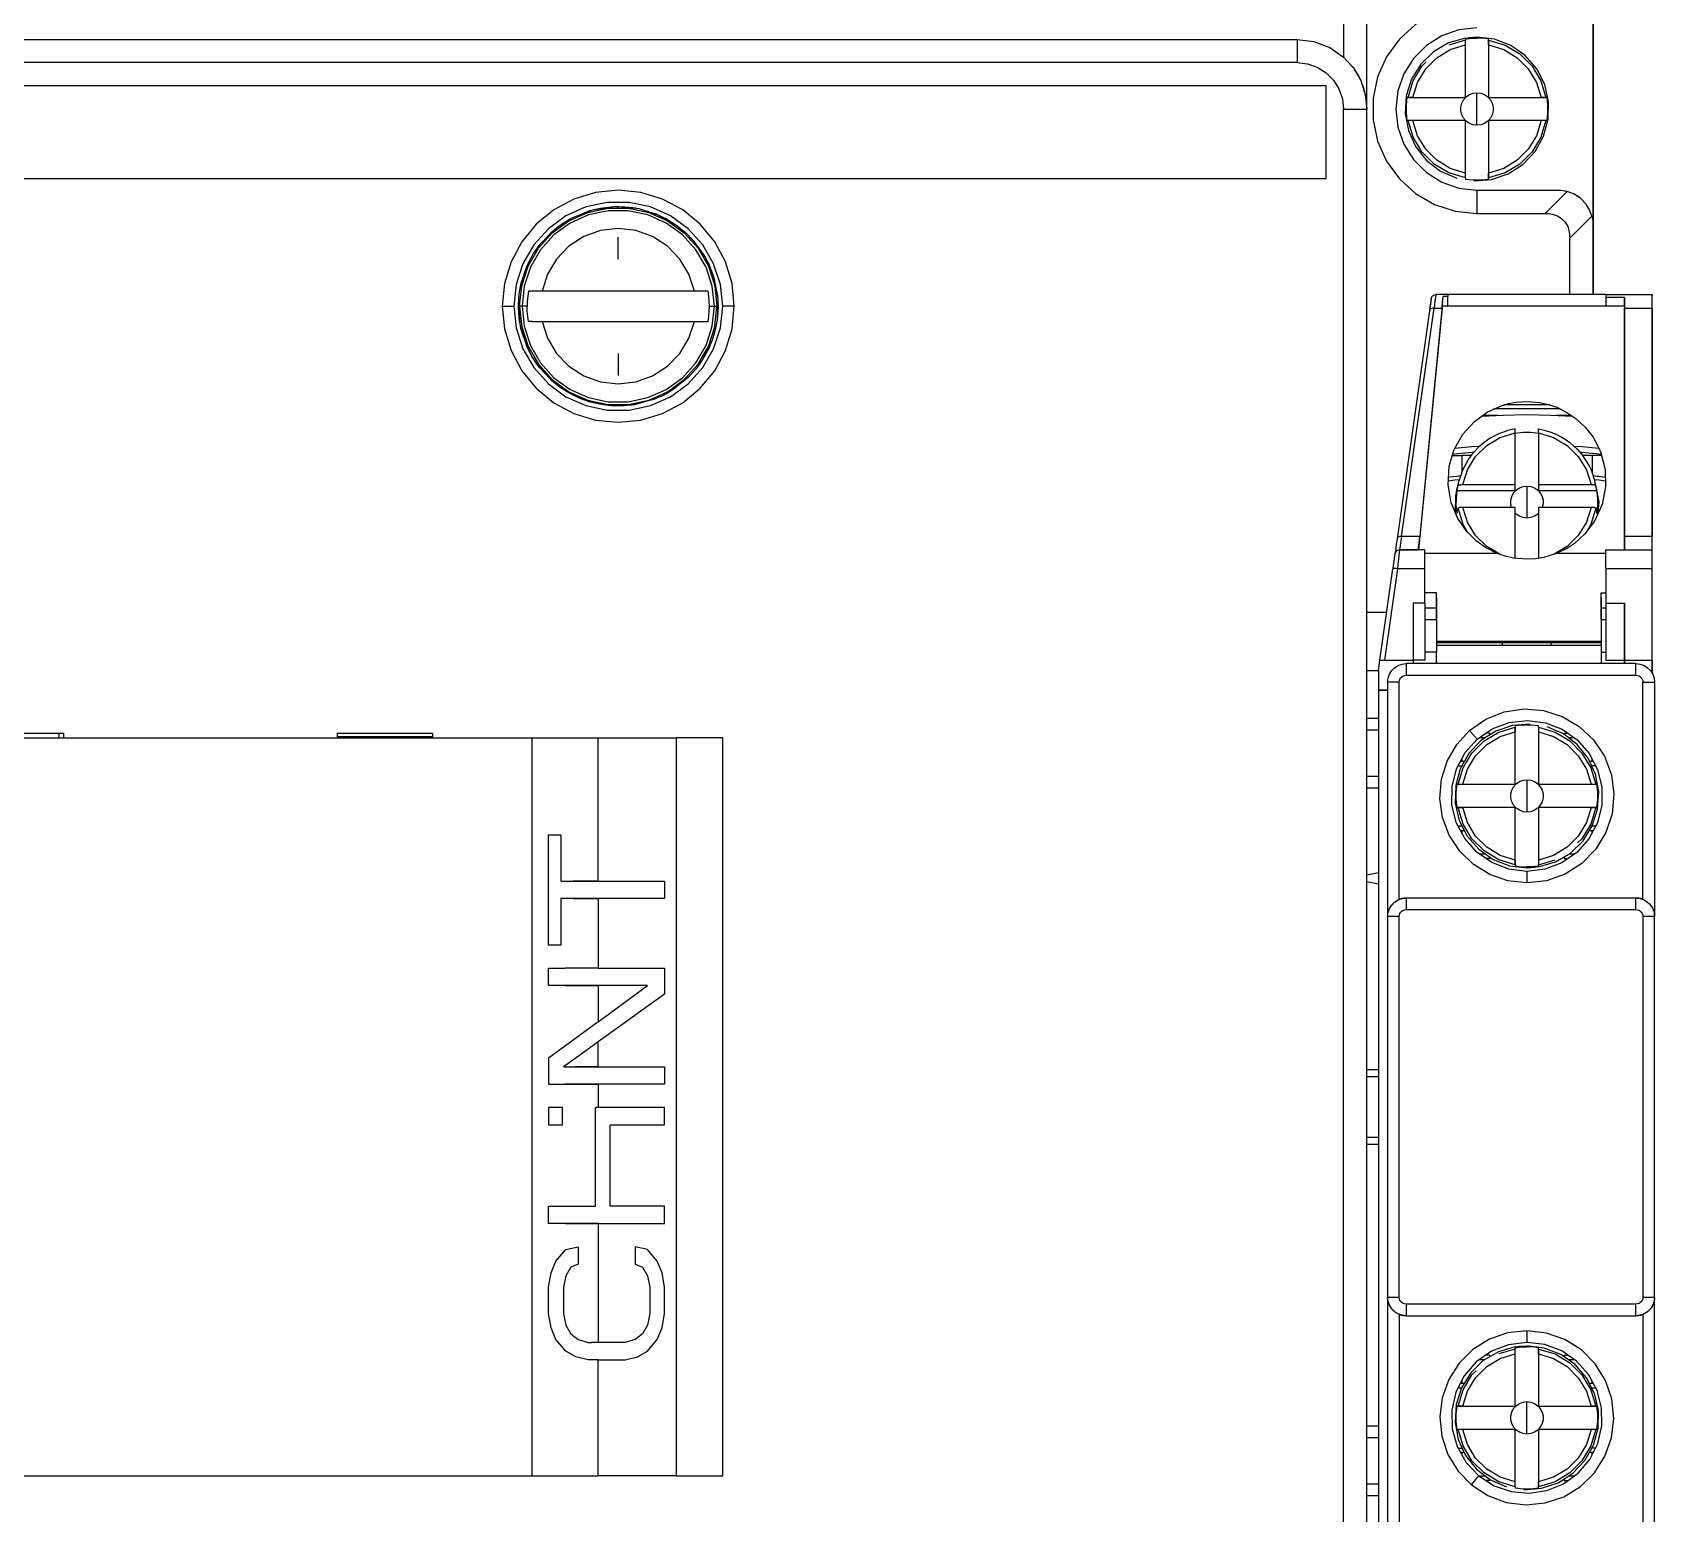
# Model space of a CAD drawing. Header units: millimetres. Extents: x 0 to 125, y 0 to 180.
# Drawn here: x 55.4 to 125.3, y 72.3 to 136.1 of the extents above; entities that cross this region are included whole.
import ezdxf

# ---------------------------------------------------------------- set-up
doc = ezdxf.new("R2010")
doc.units = ezdxf.units.MM

# ---------------------------------------------------------------- blocks, each defined once
blk = doc.blocks.new('CHINT_7200accf6e0c55f6a13e2ec68f27ea84_FACE_0')
at = {"color": 7, "linetype": 'CONTINUOUS', "true_color": 0x40d9ff}
for p, q in [((117.15, 135.859), (117.156, 135.82)), ((117.65, 135.9), (117.65, 135.86)), ((118.15, 135.563), (118.15, 135.766)), ((112.9, 46.8), (112.9, 132.8)), ((114.887, 133.3), (114.684, 133.3)), ((120.616, 133.3), (120.413, 133.3)), ((114.887, 132.3), (114.684, 132.3)), ((120.616, 132.3), (120.413, 132.3)), ((117.15, 129.834), (117.15, 130.037)), ((118.15, 129.834), (118.15, 130.037)), ((81.974, 128.373), (81.868, 128.401)), ((80.65, 126.332), (80.65, 127.278)), ((84.361, 124.95), (76.939, 124.95)), ((116.143, 124.214), (116.192, 124.715)), ((75.65, 124.3), (76.15, 124.3)), ((76.509, 124.3), (76.4, 124.3)), ((84.791, 124.3), (84.9, 124.3)), ((85.65, 124.3), (85.15, 124.3)), ((116.143, 124.214), (115.182, 114.386)), ((76.939, 123.65), (84.361, 123.65)), ((116.024, 123), (116.025, 123)), ((80.65, 122.268), (80.65, 121.322)), ((115.7, 119.685), (115.7, 119.646)), ((115.722, 119.874), (115.719, 119.874)), ((115.739, 120.048), (115.736, 120.048)), ((118.546, 119.6), (117.898, 119.6)), ((121.234, 119.874), (118.382, 119.874)), ((120.793, 120.048), (118.811, 120.048)), ((121.715, 119.6), (121.054, 119.6)), ((115.125, 113.8), (115.182, 114.386)), ((114.265, 113.794), (114.312, 113.8)), ((118.522, 113.649), (115.4, 113.649)), ((118.758, 113.568), (118.924, 113.517)), ((123.2, 113.649), (121.078, 113.649)), ((113.464, 109.05), (114.022, 112.979)), ((115.4, 111.3), (115.9, 111.3)), ((115.9, 111.741), (115.9, 110.8)), ((123, 110.8), (123, 111.741)), ((123, 111.3), (123.2, 111.3)), ((124, 111.5), (124, 108.9)), ((124, 109.05), (124, 111.5)), ((113.755, 111.1), (112.9, 111.1)), ((115.4, 110.8), (115.9, 110.8)), ((123, 110.8), (123.2, 110.8)), ((123, 109.85), (115.9, 109.85)), ((123, 109.8), (115.9, 109.8)), ((118.75, 109.7), (118.75, 109.8)), ((120.85, 109.7), (120.85, 109.8)), ((124, 109.8), (124, 108.9)), ((113.4, 108.6), (113.464, 109.05)), ((115.9, 109.7), (123, 109.7)), ((124, 108.9), (124, 109.05)), ((112.9, 108.6), (113.4, 108.6)), ((113.4, 108.6), (113.4, 107.75)), ((115.7, 108.9), (115.7, 108.9)), ((115.9, 108.986), (115.9, 108.9)), ((123.7, 108.9), (123.7, 108.9)), ((113.4, 107.75), (113.413, 107.75)), ((113.4, 107.75), (113.4, 71.85)), ((112.9, 106.55), (113.4, 106.55)), ((56.55, 105.9), (56.55, 105.7)), ((72.65, 105.75), (68.55, 105.75)), ((76.933, 105.7), (76.933, 73.9)), ((112.9, 106.05), (113.4, 106.05)), ((117.663, 105.649), (117.334, 106.025)), ((117.999, 105.7), (117.739, 105.7)), ((119.3, 106.166), (119.3, 105.963)), ((120.3, 106.166), (120.3, 105.963)), ((121.855, 105.7), (121.596, 105.7)), ((116.837, 104.5), (117.002, 104.5)), ((116.944, 104.7), (117.114, 104.7)), ((116.992, 104.791), (116.992, 104.7)), ((122.498, 104.7), (122.657, 104.7)), ((122.761, 104.5), (122.589, 104.5)), ((122.608, 104.7), (122.608, 104.794)), ((112.9, 104.05), (113.4, 104.05)), ((112.9, 103.55), (113.4, 103.55)), ((116.834, 103.7), (117.037, 103.7)), ((122.563, 103.7), (122.766, 103.7)), ((116.834, 102.7), (117.037, 102.7)), ((122.563, 102.7), (122.766, 102.7)), ((117.009, 101.9), (116.84, 101.9)), ((117.111, 101.7), (116.944, 101.7)), ((116.992, 101.7), (116.992, 101.607)), ((122.657, 101.7), (122.49, 101.7)), ((122.608, 101.607), (122.608, 101.7)), ((122.762, 101.9), (122.613, 101.9)), ((117.744, 100.7), (118.006, 100.7)), ((121.62, 100.7), (121.858, 100.7)), ((119.3, 100.437), (119.3, 100.234)), ((119.8, 100.1), (119.8, 100.14)), ((119.8, 99.95), (119.8, 99.45)), ((120.3, 100.141), (120.294, 100.18)), ((112.9, 99.8), (113.4, 99.9)), ((113.4, 99.4), (112.9, 99.5)), ((113.9, 98.385), (113.9, 98.38)), ((125.2, 98.384), (125.2, 98.38)), ((125.3, 81.6), (125.3, 98)), ((113.4, 91.4), (112.9, 91.4)), ((113.4, 91.1), (112.9, 91.1)), ((112.9, 88.5), (113.4, 88.5)), ((112.9, 88.2), (113.4, 88.2)), ((113.9, 81.22), (113.9, 81.216)), ((125.2, 81.22), (125.2, 81.215)), ((124, 80.8), (124, 80.8)), ((119.8, 80.15), (119.8, 79.65)), ((119.3, 79.459), (119.306, 79.42)), ((119.8, 79.5), (119.8, 79.46)), ((120.3, 79.163), (120.3, 79.366)), ((117.98, 78.9), (117.748, 78.9)), ((121.861, 78.9), (121.594, 78.9)), ((116.843, 77.7), (116.987, 77.7)), ((116.944, 77.9), (117.11, 77.9)), ((116.992, 77.996), (116.992, 77.9)), ((122.489, 77.9), (122.657, 77.9)), ((122.591, 77.7), (122.765, 77.7)), ((122.608, 77.9), (122.608, 77.992)), ((117.037, 76.9), (116.834, 76.9)), ((122.766, 76.9), (122.563, 76.9)), ((112.9, 76.05), (113.4, 76.05)), ((112.9, 75.55), (113.4, 75.55)), ((117.037, 75.9), (116.834, 75.9)), ((122.766, 75.9), (122.563, 75.9)), ((116.83, 75.1), (117.011, 75.1)), ((117.102, 74.9), (116.943, 74.9)), ((116.992, 74.9), (116.992, 74.812)), ((122.658, 74.9), (122.486, 74.9)), ((122.758, 75.1), (122.598, 75.1)), ((122.608, 74.801), (122.608, 74.9)), ((112.9, 73.55), (113.4, 73.55)), ((117.412, 73.509), (117.731, 73.894)), ((117.725, 73.9), (118.004, 73.9)), ((119.3, 73.434), (119.3, 73.637)), ((120.3, 73.434), (120.3, 73.637)), ((121.601, 73.9), (121.849, 73.9)), ((112.9, 73.05), (113.4, 73.05))]:
    blk.add_line(p, q, dxfattribs=at)
for points in [[(122.65, 141.3), (122.65, 137.8), (122.65, 127.8)], [(112.9, 132.8), (112.9, 139.8), (111.9, 139.8), (111.9, 135.036)], [(122.65, 127.8), (122.65, 124.8), (122.65, 137.8)], [(117.65, 137.3), (116.714, 137.202), (115.82, 136.911), (115.005, 136.441), (114.306, 135.811), (113.753, 135.05), (113.37, 134.191), (113.175, 133.27), (113.175, 132.33), (113.37, 131.409), (113.753, 130.55), (114.306, 129.789), (115.005, 129.159), (115.82, 128.689), (116.714, 128.398), (117.65, 128.3)], [(117.65, 136.3), (116.871, 136.212), (116.131, 135.953), (115.468, 135.536), (114.914, 134.982), (114.497, 134.319), (114.238, 133.579), (114.15, 132.8), (114.238, 132.021), (114.497, 131.281), (114.914, 130.618), (115.468, 130.064), (116.131, 129.647), (116.871, 129.388), (117.65, 129.3)], [(109.9, 134.8), (15.4, 134.8), (15.4, 135.8), (109.9, 135.8), (109.9, 134.8)], [(109.9, 135.8), (110.623, 135.712), (111.303, 135.452), (111.9, 135.036)], [(117.15, 135.859), (116.423, 135.647), (115.77, 135.265), (115.228, 134.735), (114.831, 134.091), (114.603, 133.369), (114.556, 132.613), (114.693, 131.869), (115.007, 131.18), (115.479, 130.587), (116.08, 130.127), (116.775, 129.826)], [(117.15, 135.563), (117.15, 135.766), (116.439, 135.553)], [(117.15, 135.859), (117.316, 135.882), (117.483, 135.895), (117.65, 135.9)], [(117.156, 135.82), (117.154, 135.82), (117.152, 135.819), (117.15, 135.819), (117.15, 135.766)], [(117.15, 135.563), (117.15, 135.602), (117.15, 135.639), (117.15, 135.68), (117.15, 135.715), (117.15, 135.741), (117.15, 135.759), (117.15, 135.766)], [(117.156, 135.82), (117.32, 135.842), (117.485, 135.856), (117.65, 135.86)], [(117.522, 129.703), (118.276, 129.764), (118.994, 130.006), (119.631, 130.415), (120.15, 130.967), (120.52, 131.627), (120.718, 132.358), (120.734, 133.115), (120.566, 133.853), (120.223, 134.528), (119.728, 135.101), (119.108, 135.536), (118.401, 135.808), (117.65, 135.9)], [(118.15, 135.766), (118.15, 135.819), (117.984, 135.842), (117.817, 135.855), (117.65, 135.86)], [(118.15, 135.766), (118.15, 135.761), (118.15, 135.748), (118.15, 135.724), (118.15, 135.693), (118.15, 135.653), (118.15, 135.609), (118.15, 135.563)], [(118.15, 135.766), (118.861, 135.553), (119.498, 135.173), (120.023, 134.648), (120.403, 134.011), (120.616, 133.3)], [(111.9, 135.036), (112.26, 134.653), (112.292, 134.603)], [(111.9, 135.036), (112.323, 134.569), (112.639, 134.025), (112.834, 133.426), (112.9, 132.8)], [(114.887, 133.3), (117.15, 133.3), (117.15, 135.563)], [(114.887, 133.3), (115.088, 133.949), (115.439, 134.531), (115.919, 135.011), (116.501, 135.362), (117.15, 135.563)], [(118.15, 135.563), (118.15, 133.3), (120.413, 133.3)], [(118.15, 135.563), (118.799, 135.362), (119.381, 135.011), (119.861, 134.531), (120.212, 133.949), (120.413, 133.3)], [(109.9, 134.8), (110.345, 134.75), (110.768, 134.602), (111.147, 134.364), (111.464, 134.047), (111.702, 133.668), (111.85, 133.245), (111.9, 132.8)], [(112.386, 134.459), (112.538, 134.229), (112.591, 134.108)], [(114.684, 133.3), (114.897, 134.011), (115.277, 134.648), (115.463, 134.828)], [(111.15, 129.8), (111.15, 133.8), (14.15, 133.8), (14.15, 126.8), (34.15, 126.8), (35.882, 129.8), (111.15, 129.8)], [(112.674, 133.915), (112.743, 133.757), (112.798, 133.538)], [(117.65, 132.1), (117.482, 132.12), (117.325, 132.18), (117.186, 132.276), (117.074, 132.402), (116.995, 132.552), (116.955, 132.716), (116.955, 132.884), (116.995, 133.048), (117.074, 133.198), (117.186, 133.324), (117.325, 133.42), (117.482, 133.48), (117.65, 133.5)], [(117.65, 133.5), (117.818, 133.48), (117.975, 133.42), (118.114, 133.324), (118.226, 133.198), (118.305, 133.048), (118.345, 132.884), (118.345, 132.716), (118.305, 132.552), (118.226, 132.402), (118.114, 132.276), (117.975, 132.18), (117.818, 132.12), (117.65, 132.1)], [(117.65, 132.1), (117.65, 132.8), (117.65, 133.5)], [(112.9, 46.8), (111.9, 46.8), (111.9, 132.8), (112.9, 132.8)], [(112.84, 133.364), (112.862, 133.278), (112.9, 132.8)], [(114.684, 133.3), (114.631, 133.3), (114.595, 132.967), (114.595, 132.633), (114.631, 132.3), (114.684, 132.3)], [(114.684, 133.3), (114.689, 133.3), (114.702, 133.3), (114.726, 133.3), (114.757, 133.3), (114.797, 133.3), (114.841, 133.3), (114.887, 133.3)], [(120.413, 133.3), (120.452, 133.3), (120.489, 133.3), (120.53, 133.3), (120.565, 133.3), (120.591, 133.3), (120.609, 133.3), (120.616, 133.3)], [(120.616, 132.3), (120.669, 132.3), (120.705, 132.633), (120.705, 132.967), (120.669, 133.3), (120.616, 133.3)], [(114.887, 132.3), (114.848, 132.3), (114.811, 132.3), (114.77, 132.3), (114.735, 132.3), (114.709, 132.3), (114.691, 132.3), (114.684, 132.3)], [(117.15, 129.834), (116.439, 130.047), (115.802, 130.427), (115.277, 130.952), (114.897, 131.589), (114.684, 132.3)], [(117.15, 130.037), (117.15, 132.3), (114.887, 132.3)], [(117.15, 130.037), (116.501, 130.238), (115.919, 130.589), (115.439, 131.069), (115.088, 131.651), (114.887, 132.3)], [(120.413, 132.3), (118.15, 132.3), (118.15, 130.037)], [(120.413, 132.3), (120.212, 131.651), (119.861, 131.069), (119.381, 130.589), (118.799, 130.238), (118.15, 130.037)], [(120.616, 132.3), (120.403, 131.589), (120.023, 130.952), (119.498, 130.427), (118.861, 130.047), (118.15, 129.834)], [(120.616, 132.3), (120.611, 132.3), (120.598, 132.3), (120.574, 132.3), (120.543, 132.3), (120.503, 132.3), (120.459, 132.3), (120.413, 132.3)], [(117.15, 129.834), (117.15, 129.839), (117.15, 129.852), (117.15, 129.876), (117.15, 129.907), (117.15, 129.947), (117.15, 129.991), (117.15, 130.037)], [(118.15, 130.037), (118.15, 129.998), (118.15, 129.961), (118.15, 129.92), (118.15, 129.885), (118.15, 129.859), (118.15, 129.841), (118.15, 129.834)], [(85.65, 124.3), (85.554, 125.275), (85.269, 126.213), (84.807, 127.078), (84.185, 127.835), (83.428, 128.457), (82.563, 128.919), (81.625, 129.204), (80.65, 129.3), (79.675, 129.204), (78.737, 128.919), (77.872, 128.457), (77.115, 127.835), (76.493, 127.078), (76.031, 126.213), (75.746, 125.275), (75.65, 124.3)], [(117.15, 129.834), (117.15, 129.781), (117.483, 129.745), (117.817, 129.745), (118.15, 129.781), (118.15, 129.834)], [(117.65, 129.3), (117.65, 128.3), (120.589, 128.3), (121.538, 129.249)], [(117.65, 129.3), (121.15, 129.3), (121.26, 129.296), (121.369, 129.284), (121.538, 129.249)], [(85.15, 124.3), (85.052, 125.236), (84.761, 126.13), (84.291, 126.945), (83.661, 127.644), (82.9, 128.197), (82.041, 128.58), (81.12, 128.775), (80.18, 128.775), (79.259, 128.58), (78.4, 128.197), (77.639, 127.644), (77.009, 126.945), (76.539, 126.13), (76.248, 125.236), (76.15, 124.3)], [(80.65, 128.527), (80.65, 128.554), (80.65, 128.58), (80.65, 128.595), (80.65, 128.6), (81.542, 128.507), (82.394, 128.23), (83.195, 127.766), (83.553, 127.472), (83.878, 127.141), (84.411, 126.385), (84.613, 125.968), (84.77, 125.531), (84.938, 124.621), (84.907, 123.696), (84.818, 123.241), (84.679, 122.799), (84.265, 121.971), (83.993, 121.596), (83.683, 121.251), (82.961, 120.673), (82.557, 120.446), (82.131, 120.263), (81.233, 120.04), (80.307, 120.014), (79.848, 120.075), (79.398, 120.186), (78.547, 120.55), (78.155, 120.798), (77.792, 121.087), (77.171, 121.772), (76.919, 122.161), (76.711, 122.576), (76.433, 123.458), (76.351, 124.38), (76.384, 124.843), (76.468, 125.299), (76.778, 126.17), (77.002, 126.576), (77.268, 126.956), (77.914, 127.618), (78.288, 127.893), (78.688, 128.126), (79.552, 128.457), (80.467, 128.596), (80.65, 128.594)], [(121.499, 129.257), (121.484, 129.262), (121.46, 129.265)], [(122.599, 128.188), (122.499, 128.455), (122.354, 128.695), (122.128, 128.937), (121.854, 129.125), (121.538, 129.249)], [(121.826, 129.136), (121.801, 129.151), (121.665, 129.199)], [(122.105, 128.953), (122.085, 128.973), (121.971, 129.045)], [(122.336, 128.714), (122.323, 128.735), (122.229, 128.829)], [(76.4, 124.3), (76.493, 125.184), (76.767, 126.029), (77.212, 126.798), (77.806, 127.458), (78.525, 127.981), (79.337, 128.342), (80.206, 128.527), (81.094, 128.527), (81.963, 128.342), (82.775, 127.981), (83.494, 127.458), (84.088, 126.798), (84.533, 126.029), (84.807, 125.184), (84.9, 124.3)], [(84.791, 124.3), (84.7, 125.161), (84.433, 125.984), (84, 126.734), (83.421, 127.377), (82.72, 127.886), (81.93, 128.238), (81.083, 128.418), (80.217, 128.418), (79.37, 128.238), (78.58, 127.886), (77.879, 127.377), (77.3, 126.734), (76.867, 125.984), (76.6, 125.161), (76.509, 124.3)], [(78.434, 127.978), (78.578, 128.068), (78.612, 128.082)], [(79.063, 128.27), (79.433, 128.424), (79.518, 128.444)], [(79.611, 128.466), (79.884, 128.531), (80.344, 128.589), (80.406, 128.587)], [(80.714, 128.593), (80.931, 128.591), (81.391, 128.536), (81.464, 128.515)], [(81.209, 128.557), (81.268, 128.555), (81.304, 128.546)], [(81.948, 128.375), (82.28, 128.279), (82.358, 128.242)], [(82.446, 128.2), (82.699, 128.08), (83.094, 127.838), (83.141, 127.797)], [(120.589, 128.3), (120.755, 128.291), (120.905, 128.266), (121.123, 128.19), (121.303, 128.074), (121.447, 127.923), (121.557, 127.737), (121.626, 127.511), (121.65, 127.239)], [(121.65, 124.8), (121.65, 127.239), (122.599, 128.188)], [(122.509, 128.428), (122.501, 128.451), (122.5, 128.453)], [(122.599, 128.188), (122.623, 128.083), (122.64, 127.976), (122.65, 127.8)], [(122.613, 128.125), (122.612, 128.134), (122.61, 128.142)], [(83.932, 124.95), (83.698, 125.679), (83.305, 126.335), (82.773, 126.885), (82.13, 127.3), (81.41, 127.558), (80.65, 127.645), (79.89, 127.558), (79.17, 127.3), (78.527, 126.885), (77.995, 126.335), (77.602, 125.679), (77.368, 124.95)], [(77.55, 127.244), (77.82, 127.537), (77.889, 127.591)], [(78.051, 127.718), (78.185, 127.823), (78.238, 127.856)], [(83.749, 127.272), (83.794, 127.233), (83.817, 127.203)], [(77.162, 126.805), (77.192, 126.856), (77.218, 126.884)], [(84.11, 126.812), (84.349, 126.492), (84.39, 126.415)], [(76.602, 125.677), (76.726, 126.058), (76.757, 126.112)], [(84.485, 126.232), (84.564, 126.081), (84.586, 126.023)], [(84.671, 125.808), (84.733, 125.65), (84.74, 125.614)], [(76.435, 125.118), (76.44, 125.177), (76.452, 125.212)], [(84.843, 125.136), (84.927, 124.745), (84.931, 124.658)], [(76.939, 124.95), (76.779, 124.95), (76.749, 124.734), (76.731, 124.518), (76.724, 124.3)], [(77.368, 124.95), (77.139, 124.95), (76.939, 124.95)], [(83.932, 124.95), (83.256, 124.95), (82.562, 124.95), (82.002, 124.95), (81.519, 124.95), (81.267, 124.95), (81.045, 124.95), (80.84, 124.95), (80.639, 124.95), (80.427, 124.95), (80.207, 124.95), (79.962, 124.95), (79.681, 124.95), (79.137, 124.95), (78.502, 124.95), (77.964, 124.95), (77.368, 124.95)], [(84.361, 124.95), (84.161, 124.95), (83.932, 124.95)], [(84.576, 124.3), (84.569, 124.518), (84.551, 124.734), (84.521, 124.95), (84.361, 124.95)], [(84.936, 124.562), (84.95, 124.282), (84.923, 123.819), (84.909, 123.758)], [(115.673, 124.607), (115.601, 124.101), (114.205, 114.272)], [(115.673, 124.607), (115.662, 124.533), (115.637, 124.359), (115.601, 124.101)], [(115.673, 124.607), (115.676, 124.628), (115.688, 124.674), (115.711, 124.716), (115.743, 124.751), (115.782, 124.778), (115.826, 124.794), (115.874, 124.8)], [(115.874, 124.8), (115.871, 124.777), (115.86, 124.694), (115.835, 124.501), (115.799, 124.214)], [(123.2, 124.8), (116.4, 124.8), (115.874, 124.8)], [(116.143, 124.214), (116.18, 124.595), (116.192, 124.715)], [(116.143, 124.214), (116.164, 124.428), (116.18, 124.595)], [(116.4, 124.3), (116.4, 124.715), (116.192, 124.715)], [(116.4, 124.8), (116.4, 124.791), (116.4, 124.762), (116.4, 124.715)], [(123.2, 124.8), (125.2, 124.8), (125.2, 124.762)], [(123.2, 124.8), (123.2, 124.787), (123.2, 124.748), (123.2, 124.684)], [(124, 124.684), (123.2, 124.684), (123.2, 124.3)], [(124, 124.684), (124, 124.3), (124, 124.564), (124, 124.684)], [(124, 124.564), (124, 124.407), (124, 124.214)], [(125.2, 109.05), (125.2, 108.48), (125.2, 124.762)], [(125.2, 124.214), (125.2, 124.463), (125.2, 124.648), (125.2, 124.762)], [(75.65, 124.3), (75.746, 123.325), (76.031, 122.387), (76.493, 121.522), (77.115, 120.765), (77.872, 120.143), (78.737, 119.681), (79.675, 119.396), (80.65, 119.3), (81.625, 119.396), (82.563, 119.681), (83.428, 120.143), (84.185, 120.765), (84.807, 121.522), (85.269, 122.387), (85.554, 123.325), (85.65, 124.3)], [(76.15, 124.3), (76.248, 123.364), (76.539, 122.47), (77.009, 121.655), (77.639, 120.956), (78.4, 120.403), (79.259, 120.02), (80.18, 119.825), (81.12, 119.825), (82.041, 120.02), (82.9, 120.403), (83.661, 120.956), (84.291, 121.655), (84.761, 122.47), (85.052, 123.364), (85.15, 124.3)], [(76.428, 123.517), (76.38, 123.794), (76.35, 124.256), (76.356, 124.318)], [(76.4, 124.3), (76.493, 123.416), (76.767, 122.571), (77.212, 121.802), (77.806, 121.142), (78.525, 120.619), (79.337, 120.258), (80.206, 120.073), (81.094, 120.073), (81.963, 120.258), (82.775, 120.619), (83.494, 121.142), (84.088, 121.802), (84.533, 122.571), (84.807, 123.416), (84.9, 124.3)], [(76.509, 124.3), (76.6, 123.439), (76.867, 122.616), (77.3, 121.866), (77.879, 121.223), (78.58, 120.714), (79.37, 120.362), (80.217, 120.182), (81.083, 120.182), (81.93, 120.362), (82.72, 120.714), (83.421, 121.223), (84, 121.866), (84.433, 122.616), (84.7, 123.439), (84.791, 124.3)], [(76.724, 124.3), (76.619, 124.3), (76.547, 124.3), (76.509, 124.3)], [(76.939, 123.65), (76.779, 123.65), (76.749, 123.866), (76.731, 124.082), (76.724, 124.3)], [(84.361, 123.65), (84.521, 123.65), (84.551, 123.866), (84.569, 124.082), (84.576, 124.3)], [(84.576, 124.3), (84.681, 124.3), (84.753, 124.3), (84.791, 124.3)], [(115.182, 114.386), (114.403, 114.386), (115.799, 124.214), (116.143, 124.214)], [(124, 124.3), (116.151, 124.3), (115.133, 113.8)], [(115.799, 124.214), (115.75, 124.213), (115.705, 124.204), (115.665, 124.187), (115.633, 124.163), (115.611, 124.134), (115.601, 124.101)], [(124, 114.386), (124, 124.214), (125.2, 124.214), (125.2, 114.386), (124, 114.386)], [(124, 124.214), (124, 113.8), (124, 113.838), (124, 113.952), (124, 114.137), (124, 114.386)], [(76.59, 122.959), (76.459, 123.337), (76.444, 123.423)], [(76.939, 123.65), (77.139, 123.65), (77.368, 123.65)], [(77.368, 123.65), (78.044, 123.65), (78.738, 123.65), (79.298, 123.65), (79.781, 123.65), (80.033, 123.65), (80.255, 123.65), (80.46, 123.65), (80.661, 123.65), (80.873, 123.65), (81.093, 123.65), (81.338, 123.65), (81.619, 123.65), (82.163, 123.65), (82.798, 123.65), (83.336, 123.65), (83.932, 123.65)], [(77.368, 123.65), (77.602, 122.921), (77.995, 122.265), (78.527, 121.715), (79.17, 121.3), (79.89, 121.042), (80.65, 120.955), (81.41, 121.042), (82.13, 121.3), (82.773, 121.715), (83.305, 122.265), (83.698, 122.921), (83.932, 123.65)], [(83.932, 123.65), (84.161, 123.65), (84.361, 123.65)], [(76.843, 122.313), (76.763, 122.462), (76.75, 122.497)], [(84.653, 122.746), (84.548, 122.486), (84.33, 122.076), (84.293, 122.027)], [(84.734, 122.974), (84.721, 122.916), (84.698, 122.858)], [(77.079, 121.915), (76.983, 122.055), (76.953, 122.109)], [(77.522, 121.385), (77.246, 121.673), (77.196, 121.745)], [(77.936, 120.972), (77.887, 121.005), (77.861, 121.032)], [(83.368, 121), (83.064, 120.742), (82.989, 120.697)], [(83.806, 121.388), (83.77, 121.341), (83.741, 121.317)], [(79.343, 120.21), (79.077, 120.298), (78.655, 120.491), (78.604, 120.525)], [(82.401, 120.379), (82.247, 120.307), (82.211, 120.297)], [(82.813, 120.59), (82.667, 120.502), (82.611, 120.476)], [(79.576, 120.143), (79.517, 120.152), (79.458, 120.171)], [(81.173, 120.038), (80.894, 120.007), (80.431, 120.006), (80.369, 120.015)], [(81.74, 120.166), (81.355, 120.058), (81.269, 120.049)], [(118.522, 113.649), (118.015, 113.907), (117.61, 114.199), (117.209, 114.598), (116.824, 115.156), (116.539, 115.836), (116.406, 116.601), (116.455, 117.41), (116.67, 118.128), (117.038, 118.783), (117.54, 119.34), (118.085, 119.736), (118.657, 120.002), (119.014, 120.108), (119.334, 120.168), (119.8, 120.2), (120.352, 120.155), (120.716, 120.074), (121.09, 119.946), (121.526, 119.729), (121.91, 119.466), (122.31, 119.094), (122.65, 118.654), (122.965, 118.042), (123.167, 117.272), (123.189, 116.522), (123.038, 115.764), (122.711, 115.043), (122.279, 114.473), (121.845, 114.083), (121.544, 113.882), (121.078, 113.649)], [(117.849, 119.564), (118.772, 119.612), (119.8, 119.629), (120.828, 119.612), (121.768, 119.564)], [(119.3, 118.844), (119.3, 118.882), (119.3, 118.917), (119.3, 118.954), (119.3, 118.982), (119.3, 119.002), (119.3, 119.012), (119.3, 119.013), (118.978, 118.941), (118.59, 118.803), (118.217, 118.61), (117.953, 118.429), (117.704, 118.216), (117.43, 117.914), (117.429, 117.913), (117.356, 117.817), (117.3, 117.737), (117.025, 117.233), (117.007, 117.193), (116.872, 116.767)], [(117.037, 116.616), (119.3, 116.616), (119.3, 118.844)], [(117.037, 116.616), (117.238, 117.255), (117.589, 117.828), (118.069, 118.301), (118.651, 118.647), (119.3, 118.844)], [(119.3, 118.836), (119.633, 118.872), (119.967, 118.872), (120.3, 118.836)], [(120.3, 118.844), (120.3, 118.889), (120.3, 118.93), (120.3, 118.964), (120.3, 118.99), (120.3, 119.006), (120.3, 119.012), (120.3, 119.013), (120.537, 118.964), (120.784, 118.891), (120.87, 118.86), (120.905, 118.847), (121.014, 118.802), (121.016, 118.801), (121.022, 118.798), (121.299, 118.66), (121.486, 118.544), (121.649, 118.428), (121.65, 118.427), (121.967, 118.145), (122.172, 117.912), (122.489, 117.418), (122.553, 117.284), (122.586, 117.205), (122.728, 116.767)], [(120.3, 118.844), (120.3, 116.616), (122.563, 116.616)], [(120.3, 118.844), (120.949, 118.647), (121.531, 118.301), (122.011, 117.828), (122.362, 117.255), (122.563, 116.616)], [(116.699, 118.18), (117.421, 118.253), (117.776, 118.277)], [(121.817, 118.278), (122.179, 118.253), (122.894, 118.18)], [(116.592, 117.868), (116.992, 117.864), (116.992, 117.146)], [(116.61, 117.926), (116.806, 117.953), (117.447, 118.02), (117.531, 118.026)], [(117.4, 117.876), (117.218, 117.866), (116.992, 117.864)], [(122.072, 118.025), (122.153, 118.02), (122.794, 117.953), (122.996, 117.925)], [(122.608, 117.864), (122.382, 117.866), (122.195, 117.876)], [(123.011, 117.868), (122.608, 117.864), (122.608, 117.14)], [(116.889, 116.82), (116.699, 116.801), (116.416, 116.761)], [(116.942, 116.988), (116.871, 116.981), (116.788, 116.971), (116.785, 116.97), (116.478, 116.93), (116.425, 116.923)], [(116.717, 115.412), (116.732, 116.125), (116.782, 116.387), (116.8, 116.465), (116.813, 116.519), (116.819, 116.545), (116.826, 116.573), (116.866, 116.742), (116.872, 116.767)], [(116.781, 116.355), (116.834, 116.582), (116.872, 116.767)], [(123.177, 116.923), (123.151, 116.926), (122.9, 116.96), (122.818, 116.97), (122.657, 116.987)], [(123.182, 116.761), (122.901, 116.801), (122.711, 116.82)], [(122.819, 116.355), (122.766, 116.582), (122.728, 116.767)], [(122.869, 115.39), (122.908, 115.876), (122.818, 116.386), (122.796, 116.478), (122.784, 116.529), (122.769, 116.593), (122.744, 116.7), (122.728, 116.767)], [(116.781, 116.355), (116.754, 116.028), (116.745, 115.698), (116.781, 115.371), (116.834, 115.598)], [(116.781, 116.355), (119.3, 116.355), (119.3, 116.616)], [(116.834, 116.582), (116.839, 116.589), (116.852, 116.595), (116.876, 116.602), (116.907, 116.608), (116.947, 116.612), (116.991, 116.615), (117.037, 116.616)], [(119.142, 115.631), (119.105, 115.78), (119.105, 115.946), (119.145, 116.107), (119.224, 116.255), (119.336, 116.379), (119.475, 116.473), (119.632, 116.532), (119.8, 116.552)], [(119.8, 116.552), (119.968, 116.532), (120.125, 116.473), (120.264, 116.379), (120.376, 116.255), (120.455, 116.107), (120.495, 115.946), (120.495, 115.78), (120.458, 115.631)], [(119.8, 116.552), (119.8, 115.776), (119.8, 115.174)], [(120.3, 116.616), (120.3, 116.355), (122.819, 116.355)], [(122.563, 116.616), (122.602, 116.615), (122.639, 116.613), (122.68, 116.609), (122.715, 116.604), (122.741, 116.598), (122.759, 116.59), (122.766, 116.582)], [(122.766, 115.598), (122.819, 115.371), (122.855, 115.698), (122.855, 116.028), (122.819, 116.355)], [(117.037, 115.631), (116.998, 115.63), (116.961, 115.628), (116.92, 115.625), (116.885, 115.619), (116.859, 115.613), (116.841, 115.605), (116.834, 115.598)], [(117.257, 114.55), (117.047, 114.898), (116.834, 115.598)], [(119.3, 113.443), (119.3, 115.631), (117.037, 115.631)], [(118.633, 113.611), (118.069, 113.946), (117.589, 114.419), (117.238, 114.992), (117.037, 115.631)], [(119.8, 115.174), (119.632, 115.194), (119.475, 115.253), (119.336, 115.347), (119.3, 115.387)], [(120.3, 115.387), (120.264, 115.347), (120.125, 115.253), (119.968, 115.194), (119.8, 115.174)], [(122.563, 115.631), (120.3, 115.631), (120.3, 113.441)], [(122.563, 115.631), (122.362, 114.992), (122.011, 114.419), (121.531, 113.946), (120.98, 113.619)], [(122.766, 115.598), (122.553, 114.898), (122.364, 114.585)], [(122.766, 115.598), (122.761, 115.604), (122.748, 115.61), (122.724, 115.617), (122.693, 115.623), (122.653, 115.627), (122.609, 115.63), (122.563, 115.631)], [(114.205, 114.272), (114.173, 114.047), (114.146, 113.855), (114.122, 113.687), (114.114, 113.628)], [(114.403, 114.386), (114.355, 114.385), (114.31, 114.376), (114.27, 114.359), (114.238, 114.335), (114.216, 114.305), (114.205, 114.272)], [(114.312, 113.8), (115.125, 113.8), (115.127, 113.826), (115.134, 113.899), (115.153, 114.091), (115.182, 114.386)], [(114.403, 114.386), (114.371, 114.181), (114.344, 114.006), (114.32, 113.853), (114.312, 113.8)], [(125.2, 113.8), (125.2, 113.838), (125.2, 113.952), (125.2, 114.137), (125.2, 114.386)], [(114.114, 113.628), (114.111, 113.608), (114.102, 113.545), (114.087, 113.44), (114.067, 113.301), (114.045, 113.143), (114.022, 112.979)], [(114.312, 113.8), (114.265, 113.794), (114.22, 113.778), (114.181, 113.751), (114.149, 113.716), (114.126, 113.674), (114.114, 113.628)], [(114.312, 113.8), (114.309, 113.775), (114.3, 113.696), (114.285, 113.564), (114.265, 113.391), (114.243, 113.193), (114.22, 112.989)], [(115.4, 112.989), (115.4, 113.208), (115.4, 113.405), (115.4, 113.571), (115.4, 113.696), (115.4, 113.774), (115.4, 113.8), (114.312, 113.8)], [(121.078, 113.649), (120.523, 113.477), (120.166, 113.419), (119.8, 113.4), (119.219, 113.449), (118.866, 113.53), (118.522, 113.649)], [(123.2, 112.989), (123.2, 113.208), (123.2, 113.405), (123.2, 113.571), (123.2, 113.696), (123.2, 113.774), (123.2, 113.8), (125.2, 113.8)], [(125.2, 112.989), (125.2, 113.208), (125.2, 113.405), (125.2, 113.571), (125.2, 113.696), (125.2, 113.774), (125.2, 113.8)], [(115.4, 111.5), (115.4, 112.989), (114.22, 112.989), (113.661, 109.05)], [(114.22, 112.989), (114.176, 112.994), (114.135, 112.997), (114.098, 112.997), (114.067, 112.996), (114.043, 112.992), (114.028, 112.986), (114.022, 112.979)], [(124, 109.05), (125.2, 109.05), (125.2, 112.989), (123.2, 112.989), (123.2, 111.5), (124, 111.5)], [(115.9, 111.741), (115.9, 111.958), (115.4, 111.958)], [(123, 111.741), (123, 111.958), (123.2, 111.958)], [(115.4, 111.5), (114.9, 111.5), (114.9, 109.05)], [(115.4, 111.5), (115.4, 109.05), (114.9, 109.05)], [(115.9, 111.3), (115.9, 111.33), (115.9, 111.417), (115.9, 111.557), (115.9, 111.741)], [(115.9, 110.8), (115.9, 110.969), (115.9, 111.109), (115.9, 111.214), (115.9, 111.278), (115.9, 111.3)], [(123, 111.741), (123, 111.557), (123, 111.417), (123, 111.33), (123, 111.3)], [(123, 111.3), (123, 111.278), (123, 111.214), (123, 111.109), (123, 110.969), (123, 110.8)], [(123.2, 111.5), (123.2, 109.05), (124, 109.05)], [(115.9, 110.8), (115.9, 109.4), (115.4, 109.4)], [(123, 110.8), (123, 109.4), (123.2, 109.4)], [(113.464, 109.05), (113.466, 109.05), (113.661, 109.05)], [(113.466, 109.05), (113.474, 109.05), (113.49, 109.05), (113.513, 109.05), (113.541, 109.05), (113.573, 109.05), (113.612, 109.05), (113.661, 109.05)], [(113.661, 109.05), (114.9, 109.05), (114.9, 108.9)], [(115.9, 108.986), (115.9, 109.091), (115.9, 109.231), (115.9, 109.4)], [(123, 109.4), (123, 109.231), (123, 109.091), (123, 108.986), (123, 108.922), (123, 108.9)], [(113.8, 108.1), (113.82, 108.278), (113.879, 108.447), (113.975, 108.599), (114.101, 108.725), (114.253, 108.821), (114.422, 108.88), (114.6, 108.9)], [(114.3, 108.1), (114.308, 108.167), (114.33, 108.23), (114.365, 108.287), (114.413, 108.335), (114.47, 108.37), (114.533, 108.392), (114.6, 108.4)], [(124.5, 108.9), (114.6, 108.9), (114.6, 108.4), (124.5, 108.4), (124.5, 108.9)], [(115.9, 108.9), (115.9, 108.922), (115.9, 108.986)], [(124.5, 108.9), (124.678, 108.88), (124.847, 108.821), (124.999, 108.725), (125.125, 108.599), (125.221, 108.447), (125.28, 108.278), (125.3, 108.1)], [(124.5, 108.4), (124.567, 108.392), (124.63, 108.37), (124.687, 108.335), (124.735, 108.287), (124.77, 108.23), (124.792, 108.167), (124.8, 108.1)], [(113.413, 107.75), (113.8, 107.75), (113.789, 107.75), (113.683, 107.75), (113.588, 107.75), (113.509, 107.75), (113.45, 107.75), (113.413, 107.75)], [(114.282, 98.731), (114.3, 98.742), (114.3, 108.1), (113.8, 108.1), (113.8, 98)], [(124.834, 98.725), (124.8, 98.742), (124.8, 108.1), (125.3, 108.1), (125.3, 98)], [(117.334, 106.025), (118.033, 106.508), (118.823, 106.82), (119.663, 106.947), (120.51, 106.882), (121.32, 106.628), (122.053, 106.198), (122.67, 105.614), (123.139, 104.906), (123.438, 104.111), (123.549, 103.269), (123.469, 102.423), (123.2, 101.617), (122.756, 100.893), (122.161, 100.287), (121.445, 99.83), (120.644, 99.546), (119.8, 99.45)], [(119.928, 106.297), (119.174, 106.236), (118.456, 105.994), (117.819, 105.585), (117.3, 105.033), (116.93, 104.373), (116.732, 103.642), (116.716, 102.885), (116.884, 102.147), (117.227, 101.472), (117.722, 100.899), (118.342, 100.464), (119.049, 100.192), (119.8, 100.1)], [(117.663, 105.649), (118.31, 106.088), (119.043, 106.361), (119.819, 106.45), (120.595, 106.351), (121.325, 106.07), (121.966, 105.623), (122.482, 105.035), (122.843, 104.341), (123.028, 103.581), (123.025, 102.799), (122.836, 102.041), (122.471, 101.349), (121.952, 100.764), (121.308, 100.321), (120.576, 100.044), (119.8, 99.95)], [(120.3, 106.166), (120.3, 106.219), (119.967, 106.255), (119.633, 106.255), (119.3, 106.219), (119.3, 106.166)], [(48.367, 105.7), (51.166, 105.7), (54.003, 105.7), (56.869, 105.7), (59.755, 105.7), (62.65, 105.7), (65.545, 105.7), (68.431, 105.7), (71.297, 105.7), (74.134, 105.7), (76.933, 105.7)], [(52.65, 105.7), (52.65, 105.9), (56.75, 105.9), (56.75, 105.7)], [(68.55, 105.7), (68.55, 105.9), (72.65, 105.9), (72.65, 105.7)], [(76.933, 105.7), (77.87, 105.7), (78.825, 105.7), (79.789, 105.7)], [(78.715, 99.525), (79.789, 99.525), (79.789, 105.7), (83.15, 105.7), (83.15, 73.9), (79.789, 73.9), (79.789, 78.9), (79.498, 78.9)], [(83.15, 73.9), (83.595, 73.9), (84.018, 73.9), (84.397, 73.9), (84.714, 73.9), (84.952, 73.9), (85.1, 73.9), (85.15, 73.9), (85.15, 102.2), (85.15, 105.7), (85.1, 105.7), (84.952, 105.7), (84.714, 105.7), (84.397, 105.7), (84.018, 105.7), (83.595, 105.7), (83.15, 105.7)], [(119.8, 99.45), (118.98, 99.541), (118.2, 99.808), (117.498, 100.24), (116.906, 100.815), (116.455, 101.505), (116.165, 102.277), (116.052, 103.094), (116.119, 103.916), (116.365, 104.703), (116.776, 105.418), (117.334, 106.025)], [(119.8, 99.95), (119.02, 100.045), (118.285, 100.325), (117.639, 100.772), (117.12, 101.362), (116.757, 102.059), (116.572, 102.823), (116.576, 103.608), (116.768, 104.37), (117.138, 105.064), (117.663, 105.649)], [(116.834, 103.7), (117.047, 104.411), (117.427, 105.048), (117.952, 105.573), (118.589, 105.953), (119.3, 106.166)], [(117.037, 103.7), (119.3, 103.7), (119.3, 105.963)], [(117.037, 103.7), (117.238, 104.349), (117.589, 104.931), (118.069, 105.411), (118.651, 105.762), (119.3, 105.963)], [(118.2, 105.829), (118.2, 105.9), (118.033, 105.9)], [(118.195, 105.826), (118.199, 105.862), (118.2, 105.9)], [(119.3, 105.963), (119.3, 106.002), (119.3, 106.039), (119.3, 106.08), (119.3, 106.115), (119.3, 106.141), (119.3, 106.159), (119.3, 106.166)], [(120.3, 100.141), (121.027, 100.353), (121.68, 100.735), (122.222, 101.265), (122.619, 101.909), (122.847, 102.631), (122.894, 103.387), (122.757, 104.131), (122.443, 104.82), (121.971, 105.413), (121.37, 105.873), (120.675, 106.174)], [(120.3, 106.166), (120.3, 106.161), (120.3, 106.148), (120.3, 106.124), (120.3, 106.093), (120.3, 106.053), (120.3, 106.009), (120.3, 105.963)], [(120.3, 106.166), (121.011, 105.953), (121.648, 105.573), (122.173, 105.048), (122.553, 104.411), (122.766, 103.7)], [(120.3, 105.963), (120.3, 103.7), (122.563, 103.7)], [(120.3, 105.963), (120.949, 105.762), (121.531, 105.411), (122.011, 104.931), (122.362, 104.349), (122.563, 103.7)], [(121.4, 105.85), (121.4, 105.9), (121.569, 105.9)], [(121.4, 105.9), (121.401, 105.87), (121.402, 105.848)], [(116.834, 103.7), (116.781, 103.7), (116.745, 103.367), (116.745, 103.033), (116.781, 102.7), (116.834, 102.7)], [(116.834, 103.7), (116.839, 103.7), (116.852, 103.7), (116.876, 103.7), (116.907, 103.7), (116.947, 103.7), (116.991, 103.7), (117.037, 103.7)], [(119.8, 102.5), (119.632, 102.52), (119.475, 102.58), (119.336, 102.676), (119.224, 102.802), (119.145, 102.952), (119.105, 103.116), (119.105, 103.284), (119.145, 103.448), (119.224, 103.598), (119.336, 103.724), (119.475, 103.82), (119.632, 103.88), (119.8, 103.9)], [(119.8, 103.9), (119.968, 103.88), (120.125, 103.82), (120.264, 103.724), (120.376, 103.598), (120.455, 103.448), (120.495, 103.284), (120.495, 103.116), (120.455, 102.952), (120.376, 102.802), (120.264, 102.676), (120.125, 102.58), (119.968, 102.52), (119.8, 102.5)], [(119.8, 103.9), (119.8, 103.2), (119.8, 102.5)], [(122.563, 103.7), (122.602, 103.7), (122.639, 103.7), (122.68, 103.7), (122.715, 103.7), (122.741, 103.7), (122.759, 103.7), (122.766, 103.7)], [(122.766, 102.7), (122.819, 102.7), (122.855, 103.033), (122.855, 103.367), (122.819, 103.7), (122.766, 103.7)], [(117.037, 102.7), (116.998, 102.7), (116.961, 102.7), (116.92, 102.7), (116.885, 102.7), (116.859, 102.7), (116.841, 102.7), (116.834, 102.7)], [(119.3, 100.234), (118.589, 100.447), (117.952, 100.827), (117.427, 101.352), (117.047, 101.989), (116.834, 102.7)], [(119.3, 100.437), (119.3, 102.7), (117.037, 102.7)], [(119.3, 100.437), (118.651, 100.638), (118.069, 100.989), (117.589, 101.469), (117.238, 102.051), (117.037, 102.7)], [(122.563, 102.7), (120.3, 102.7), (120.3, 100.437)], [(122.563, 102.7), (122.362, 102.051), (122.011, 101.469), (121.531, 100.989), (120.949, 100.638), (120.3, 100.437)], [(122.766, 102.7), (122.553, 101.989), (122.173, 101.352), (121.987, 101.172)], [(122.766, 102.7), (122.761, 102.7), (122.748, 102.7), (122.724, 102.7), (122.693, 102.7), (122.653, 102.7), (122.609, 102.7), (122.563, 102.7)], [(78.715, 98.775), (78.182, 98.775), (78.182, 96.775), (78.004, 96.775), (77.827, 96.775), (77.65, 96.775), (77.65, 101.525), (77.827, 101.525), (78.004, 101.525), (78.182, 101.525), (78.182, 99.525), (78.715, 99.525)], [(118.2, 100.564), (118.2, 100.5), (118.032, 100.5)], [(118.2, 100.5), (118.199, 100.53), (118.197, 100.561), (118.196, 100.567)], [(119.3, 100.234), (119.3, 100.239), (119.3, 100.252), (119.3, 100.276), (119.3, 100.307), (119.3, 100.347), (119.3, 100.391), (119.3, 100.437)], [(119.3, 100.234), (119.3, 100.181), (119.466, 100.158), (119.633, 100.145), (119.8, 100.14)], [(120.294, 100.18), (120.13, 100.158), (119.965, 100.144), (119.8, 100.14)], [(120.3, 100.141), (120.134, 100.118), (119.967, 100.105), (119.8, 100.1)], [(120.294, 100.18), (120.296, 100.18), (120.298, 100.181), (120.3, 100.181), (120.3, 100.234)], [(120.3, 100.437), (120.3, 100.234), (121.011, 100.447)], [(120.3, 100.437), (120.3, 100.398), (120.3, 100.361), (120.3, 100.32), (120.3, 100.285), (120.3, 100.259), (120.3, 100.241), (120.3, 100.234)], [(121.405, 100.574), (121.401, 100.538), (121.4, 100.5)], [(121.4, 100.571), (121.4, 100.5), (121.568, 100.5)], [(79.789, 99.525), (79.251, 99.525), (78.715, 99.525)], [(79.789, 99.525), (82.65, 99.525), (82.65, 98.775), (79.789, 98.775)], [(78.715, 98.775), (79.789, 98.775), (79.789, 95.775), (78.357, 95.775)], [(79.789, 98.775), (79.251, 98.775), (78.715, 98.775)], [(113.8, 98), (113.82, 98.178), (113.879, 98.347), (113.975, 98.499), (114.101, 98.625), (114.253, 98.721), (114.422, 98.78), (114.6, 98.8)], [(113.981, 98.505), (113.989, 98.517), (114.092, 98.619), (114.099, 98.623)], [(114.414, 98.777), (114.397, 98.774), (114.3, 98.742)], [(114.6, 98.8), (114.498, 98.793), (114.437, 98.782)], [(124.5, 98.8), (114.6, 98.8), (114.6, 98.3), (124.5, 98.3), (124.5, 98.8)], [(124.663, 98.782), (124.602, 98.793), (124.5, 98.8)], [(124.5, 98.8), (124.678, 98.78), (124.847, 98.721), (124.999, 98.625), (125.125, 98.499), (125.221, 98.347), (125.28, 98.178), (125.3, 98)], [(124.8, 98.742), (124.703, 98.774), (124.686, 98.777)], [(124.858, 98.714), (124.893, 98.697), (124.977, 98.643), (124.992, 98.63)], [(125.017, 98.607), (125.088, 98.544), (125.111, 98.513)], [(113.8, 98), (113.803, 98.073), (113.812, 98.143), (113.819, 98.167)], [(113.8, 98), (113.8, 81.6), (114.3, 81.6), (114.3, 98), (113.8, 98)], [(113.827, 98.199), (113.845, 98.264), (113.868, 98.315)], [(113.892, 98.367), (113.904, 98.395), (113.956, 98.469)], [(114.3, 98), (114.308, 98.067), (114.33, 98.13), (114.365, 98.187), (114.413, 98.235), (114.47, 98.27), (114.533, 98.292), (114.6, 98.3)], [(124.5, 98.3), (124.567, 98.292), (124.63, 98.27), (124.687, 98.235), (124.735, 98.187), (124.77, 98.13), (124.792, 98.067), (124.8, 98)], [(125.3, 98), (124.8, 98), (124.8, 81.6), (125.3, 81.6)], [(125.139, 98.477), (125.169, 98.438), (125.22, 98.349)], [(125.223, 98.342), (125.261, 98.247), (125.274, 98.196)], [(125.281, 98.165), (125.289, 98.133), (125.3, 98)], [(78.357, 95.025), (77.65, 95.025), (77.65, 95.775), (78.357, 95.775)], [(79.789, 95.775), (79.071, 95.775), (78.357, 95.775)], [(79.789, 95.775), (82.65, 95.775), (82.65, 94.65), (79.789, 92.6)], [(78.357, 95.025), (79.789, 95.025), (79.789, 93.471)], [(79.789, 95.025), (79.071, 95.025), (78.357, 95.025)], [(79.789, 93.471), (81.905, 95.025), (79.789, 95.025)], [(79.789, 93.471), (78.714, 92.681), (77.65, 91.9), (77.65, 90.775), (78.357, 90.775)], [(79.789, 92.6), (79.037, 92.061), (78.288, 91.525), (78.786, 91.525)], [(78.786, 91.525), (79.789, 91.525), (79.789, 92.6)], [(79.789, 91.525), (79.287, 91.525), (78.786, 91.525)], [(79.789, 91.525), (82.65, 91.525), (82.65, 90.775), (79.789, 90.775)], [(78.357, 90.775), (79.789, 90.775), (79.789, 89.775), (79.711, 89.775)], [(79.789, 90.775), (79.071, 90.775), (78.357, 90.775)], [(78.357, 84.775), (77.65, 84.775), (77.65, 85.525), (78.318, 85.525), (78.993, 85.525), (79.671, 85.525), (79.671, 89.775), (79.711, 89.775)], [(77.849, 89.025), (78.049, 89.025), (78.25, 89.025), (78.25, 89.775), (78.049, 89.775), (77.849, 89.775), (77.65, 89.775), (77.65, 89.025), (77.849, 89.025)], [(79.789, 89.775), (79.75, 89.775), (79.711, 89.775)], [(79.789, 84.775), (82.65, 84.775), (82.65, 85.525), (80.31, 85.525), (80.31, 89.025), (82.65, 89.025), (82.65, 89.775), (79.789, 89.775)], [(78.357, 84.775), (79.789, 84.775), (79.789, 79.65), (79.498, 79.65)], [(79.789, 84.775), (79.071, 84.775), (78.357, 84.775)], [(79.498, 78.9), (79.352, 78.9), (78.82, 79.025), (78.395, 79.275), (77.969, 79.775), (77.756, 80.275), (77.65, 80.9), (77.65, 82.025), (77.756, 82.65), (77.969, 83.15), (78.395, 83.65), (78.927, 83.775), (78.927, 83.025), (78.607, 82.9), (78.395, 82.525), (78.288, 82.025), (78.288, 80.9), (78.395, 80.4), (78.607, 80.025), (78.927, 79.775), (79.352, 79.65), (79.498, 79.65)], [(79.789, 78.9), (80.948, 78.9), (81.48, 79.025), (81.905, 79.275), (82.331, 79.775), (82.544, 80.275), (82.65, 80.9), (82.65, 82.025), (82.544, 82.65), (82.331, 83.15), (81.905, 83.65), (81.373, 83.775), (81.373, 83.025), (81.693, 82.9), (81.905, 82.525), (82.012, 82.025), (82.012, 80.9), (81.905, 80.4), (81.693, 80.025), (81.373, 79.775), (80.948, 79.65), (79.789, 79.65)], [(113.819, 81.435), (113.811, 81.467), (113.8, 81.6), (113.8, 71.5)], [(114.6, 80.8), (114.422, 80.82), (114.253, 80.879), (114.101, 80.975), (113.975, 81.101), (113.879, 81.253), (113.82, 81.422), (113.8, 81.6)], [(113.877, 81.258), (113.839, 81.353), (113.826, 81.404)], [(113.961, 81.123), (113.931, 81.162), (113.88, 81.251)], [(114.083, 80.993), (114.012, 81.056), (113.989, 81.087)], [(114.6, 81.3), (114.533, 81.308), (114.47, 81.33), (114.413, 81.365), (114.365, 81.413), (114.33, 81.47), (114.308, 81.533), (114.3, 81.6)], [(114.6, 80.8), (124.5, 80.8), (124.5, 81.3), (114.6, 81.3), (114.6, 80.8)], [(125.3, 81.6), (125.28, 81.422), (125.221, 81.253), (125.125, 81.101), (124.999, 80.975), (124.847, 80.879), (124.678, 80.82), (124.5, 80.8)], [(124.8, 81.6), (124.792, 81.533), (124.77, 81.47), (124.735, 81.413), (124.687, 81.365), (124.63, 81.33), (124.567, 81.308), (124.5, 81.3)], [(124.818, 80.869), (124.8, 80.858), (124.8, 71.5), (125.3, 71.5), (125.3, 81.6)], [(125.119, 81.095), (125.111, 81.083), (125.008, 80.981), (125.001, 80.977)], [(125.208, 81.233), (125.196, 81.205), (125.144, 81.131)], [(125.273, 81.401), (125.255, 81.336), (125.232, 81.285)], [(125.3, 81.6), (125.297, 81.527), (125.288, 81.457), (125.281, 81.433)], [(114.266, 80.875), (114.3, 80.858), (114.3, 71.5), (113.8, 71.5)], [(114.242, 80.886), (114.207, 80.903), (114.123, 80.957), (114.108, 80.97)], [(114.3, 80.858), (114.397, 80.826), (114.414, 80.823)], [(114.437, 80.818), (114.498, 80.807), (114.6, 80.8)], [(124.5, 80.8), (124.602, 80.807), (124.663, 80.818)], [(124.686, 80.823), (124.703, 80.826), (124.8, 80.858)], [(119.8, 80.15), (118.971, 80.057), (118.183, 79.784), (117.476, 79.343), (116.883, 78.756), (116.434, 78.053), (116.152, 77.269), (116.05, 76.441), (116.134, 75.611), (116.399, 74.82), (116.832, 74.108), (117.412, 73.509)], [(117.412, 73.509), (118.119, 73.048), (118.91, 72.757), (119.747, 72.65), (120.587, 72.733), (121.386, 73.002), (122.105, 73.442), (122.708, 74.033), (123.164, 74.742), (123.449, 75.536), (123.55, 76.374), (123.461, 77.212), (123.187, 78.01), (122.741, 78.726), (122.147, 79.325), (121.434, 79.775), (120.638, 80.055), (119.8, 80.15)], [(79.789, 79.65), (79.643, 79.65), (79.498, 79.65)], [(119.8, 79.65), (119.011, 79.553), (118.27, 79.267), (117.62, 78.81), (117.1, 78.209), (116.742, 77.5), (116.566, 76.725), (116.584, 75.93), (116.794, 75.164), (117.184, 74.471), (117.731, 73.894)], [(119.3, 79.459), (118.573, 79.247), (117.92, 78.865), (117.378, 78.335), (116.981, 77.691), (116.753, 76.969), (116.706, 76.213), (116.843, 75.469), (117.157, 74.78), (117.629, 74.187), (118.23, 73.727), (118.925, 73.426)], [(117.037, 76.9), (119.3, 76.9), (119.3, 79.163)], [(117.037, 76.9), (117.238, 77.549), (117.589, 78.131), (118.069, 78.611), (118.651, 78.962), (119.3, 79.163)], [(117.731, 73.894), (118.384, 73.475), (119.118, 73.222), (119.892, 73.151), (120.66, 73.266), (121.379, 73.559), (122.007, 74.015), (122.51, 74.606), (122.858, 75.3), (123.032, 76.057), (123.021, 76.834), (122.826, 77.585), (122.459, 78.269), (121.939, 78.847), (121.298, 79.284), (120.571, 79.557), (119.8, 79.65)], [(118.2, 79.029), (118.2, 79.1), (118.032, 79.1)], [(118.195, 79.026), (118.199, 79.062), (118.2, 79.1)], [(119.3, 79.163), (119.3, 79.366), (118.589, 79.153)], [(119.3, 79.459), (119.466, 79.482), (119.633, 79.495), (119.8, 79.5)], [(119.306, 79.42), (119.304, 79.42), (119.302, 79.419), (119.3, 79.419), (119.3, 79.366)], [(119.3, 79.163), (119.3, 79.202), (119.3, 79.239), (119.3, 79.28), (119.3, 79.315), (119.3, 79.341), (119.3, 79.359), (119.3, 79.366)], [(119.306, 79.42), (119.47, 79.442), (119.635, 79.456), (119.8, 79.46)], [(119.672, 73.303), (120.426, 73.364), (121.144, 73.606), (121.781, 74.015), (122.3, 74.567), (122.67, 75.227), (122.868, 75.958), (122.884, 76.715), (122.716, 77.453), (122.373, 78.128), (121.878, 78.701), (121.258, 79.136), (120.551, 79.408), (119.8, 79.5)], [(120.3, 79.366), (120.3, 79.419), (120.134, 79.442), (119.967, 79.455), (119.8, 79.46)], [(120.3, 79.366), (120.3, 79.361), (120.3, 79.348), (120.3, 79.324), (120.3, 79.293), (120.3, 79.253), (120.3, 79.209), (120.3, 79.163)], [(120.3, 79.366), (121.011, 79.153), (121.648, 78.773), (122.173, 78.248), (122.553, 77.611), (122.766, 76.9)], [(120.3, 79.163), (120.3, 76.9), (122.563, 76.9)], [(120.3, 79.163), (120.949, 78.962), (121.531, 78.611), (122.011, 78.131), (122.362, 77.549), (122.563, 76.9)], [(121.4, 79.036), (121.4, 79.1), (121.568, 79.1)], [(121.4, 79.1), (121.401, 79.07), (121.403, 79.039), (121.404, 79.033)], [(79.789, 78.9), (79.643, 78.9), (79.498, 78.9)], [(116.834, 76.9), (117.047, 77.611), (117.427, 78.248), (117.613, 78.428)], [(116.834, 76.9), (116.781, 76.9), (116.745, 76.567), (116.745, 76.233), (116.781, 75.9), (116.834, 75.9)], [(116.834, 76.9), (116.839, 76.9), (116.852, 76.9), (116.876, 76.9), (116.907, 76.9), (116.947, 76.9), (116.991, 76.9), (117.037, 76.9)], [(119.8, 75.7), (119.632, 75.72), (119.475, 75.78), (119.336, 75.876), (119.224, 76.002), (119.145, 76.152), (119.105, 76.316), (119.105, 76.484), (119.145, 76.648), (119.224, 76.798), (119.336, 76.924), (119.475, 77.02), (119.632, 77.08), (119.8, 77.1)], [(119.8, 77.1), (119.968, 77.08), (120.125, 77.02), (120.264, 76.924), (120.376, 76.798), (120.455, 76.648), (120.495, 76.484), (120.495, 76.316), (120.455, 76.152), (120.376, 76.002), (120.264, 75.876), (120.125, 75.78), (119.968, 75.72), (119.8, 75.7)], [(119.8, 75.7), (119.8, 76.4), (119.8, 77.1)], [(122.563, 76.9), (122.602, 76.9), (122.639, 76.9), (122.68, 76.9), (122.715, 76.9), (122.741, 76.9), (122.759, 76.9), (122.766, 76.9)], [(122.766, 75.9), (122.819, 75.9), (122.855, 76.233), (122.855, 76.567), (122.819, 76.9), (122.766, 76.9)], [(117.037, 75.9), (116.998, 75.9), (116.961, 75.9), (116.92, 75.9), (116.885, 75.9), (116.859, 75.9), (116.841, 75.9), (116.834, 75.9)], [(119.3, 73.434), (118.589, 73.647), (117.952, 74.027), (117.427, 74.552), (117.047, 75.189), (116.834, 75.9)], [(119.3, 73.637), (119.3, 75.9), (117.037, 75.9)], [(119.3, 73.637), (118.651, 73.838), (118.069, 74.189), (117.589, 74.669), (117.238, 75.251), (117.037, 75.9)], [(122.563, 75.9), (120.3, 75.9), (120.3, 73.637)], [(122.563, 75.9), (122.362, 75.251), (122.011, 74.669), (121.531, 74.189), (120.949, 73.838), (120.3, 73.637)], [(122.766, 75.9), (122.553, 75.189), (122.173, 74.552), (121.648, 74.027), (121.011, 73.647), (120.3, 73.434)], [(122.766, 75.9), (122.761, 75.9), (122.748, 75.9), (122.724, 75.9), (122.693, 75.9), (122.653, 75.9), (122.609, 75.9), (122.563, 75.9)], [(48.367, 73.9), (51.166, 73.9), (54.003, 73.9), (56.869, 73.9), (59.755, 73.9), (62.65, 73.9), (65.545, 73.9), (68.431, 73.9), (71.297, 73.9), (74.134, 73.9), (76.933, 73.9)], [(76.933, 73.9), (77.87, 73.9), (78.825, 73.9), (79.789, 73.9)], [(118.2, 73.75), (118.2, 73.7), (118.033, 73.7)], [(118.2, 73.7), (118.199, 73.73), (118.198, 73.752)], [(119.3, 73.434), (119.3, 73.439), (119.3, 73.452), (119.3, 73.476), (119.3, 73.507), (119.3, 73.547), (119.3, 73.591), (119.3, 73.637)], [(119.3, 73.434), (119.3, 73.381), (119.633, 73.345), (119.967, 73.345), (120.3, 73.381), (120.3, 73.434)], [(120.3, 73.637), (120.3, 73.598), (120.3, 73.561), (120.3, 73.52), (120.3, 73.485), (120.3, 73.459), (120.3, 73.441), (120.3, 73.434)], [(121.405, 73.774), (121.401, 73.738), (121.4, 73.7)], [(121.4, 73.771), (121.4, 73.7), (121.573, 73.7)]]:
    blk.add_lwpolyline(points, dxfattribs=at)
blk = doc.blocks.new('CHINT_7200accf6e0c55f6a13e2ec68f27ea84')
at = {"true_color": 0x40d9ff}
blk.add_blockref('CHINT_7200accf6e0c55f6a13e2ec68f27ea84_FACE_0', (0, 0), dxfattribs=at)

msp = doc.modelspace()

# ---------------------------------------------------------------- block references
at = {"true_color": 0x40d9ff}
msp.add_blockref('CHINT_7200accf6e0c55f6a13e2ec68f27ea84', (0, 0), dxfattribs=at)

doc.saveas('drawing.dxf')
